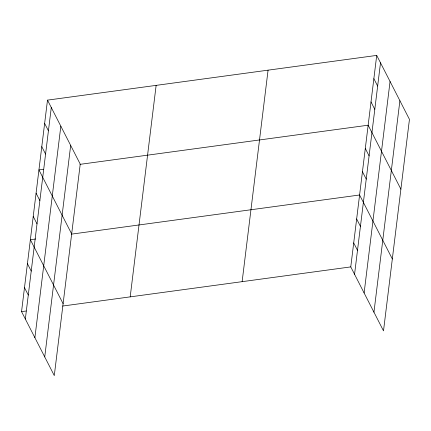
<?xml version="1.0" encoding="UTF-8"?>
<svg xmlns="http://www.w3.org/2000/svg" width="431" height="431" viewBox="0 0 431 431"><rect width="100%" height="100%" fill="white"/><g stroke="black" fill="none" stroke-linecap="round" stroke-linejoin="round"><path stroke-width="0.65" d="M47.496 100.132L80.231 164.098L54.284 375.595L21.55 311.629L47.496 100.132L376.716 55.405L409.45 119.371L383.504 330.868L350.769 266.902L376.716 55.405M25.343 319.037L51.284 107.54M34.889 337.699L60.836 126.202M44.732 356.933L70.679 145.436M130.194 296.867L156.135 85.37M242.13 281.658L268.071 70.167M354.562 274.31L380.508 62.813M364.114 292.972L390.06 81.475M373.952 312.206L399.898 100.709M43.569 169.297L38.935 169.927L71.665 233.893M80.004 164.346L368.155 125.2L400.889 189.166M35.671 239L30.369 239.717L63.104 303.688M71.444 234.141L359.594 194.99L392.329 258.961M21.55 311.629L26.189 310.999M62.624 306.048L350.769 266.902M373.86 78.668L377.653 86.076M371.01 101.931L374.798 109.339M365.299 148.463L369.092 155.871M362.444 171.727L366.237 179.134M356.652 218.964L360.44 226.367M353.711 242.933L357.504 250.336M44.641 123.395L48.434 130.803M41.785 146.659L45.578 154.066M36.08 193.19L39.867 200.598M33.225 216.454L37.018 223.861M27.433 263.691L31.221 271.094M24.492 287.66L28.279 295.068"/></g></svg>
